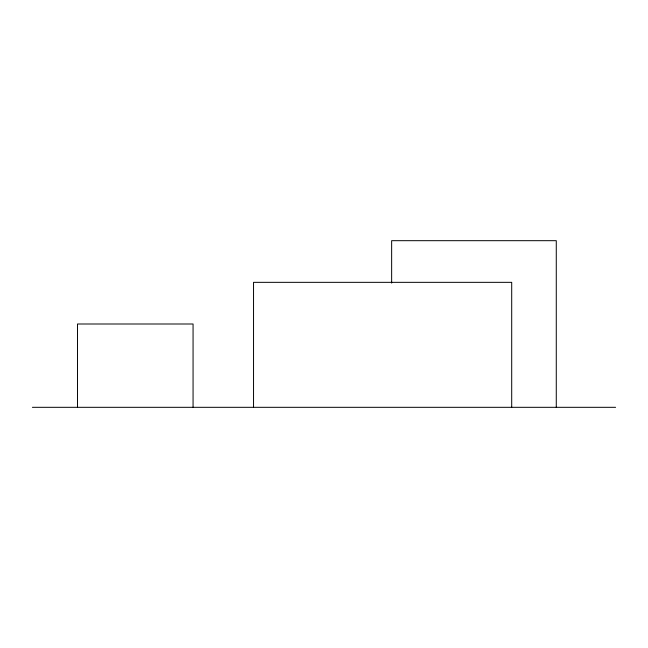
<?xml version="1.0" encoding="UTF-8"?>
<svg xmlns="http://www.w3.org/2000/svg" width="648" height="648" viewBox="0 0 648 648"><rect width="100%" height="100%" fill="white"/><g stroke="black" fill="none" stroke-linecap="round" stroke-linejoin="round"><path stroke-width="0.97" d="M32.4 407.317L615.6 407.317M556.276 407.317L556.276 240.683L391.643 240.683L391.643 283.103M511.701 407.317L511.701 282.342L253.538 282.342L253.538 407.317M193.064 407.317L193.064 324L77.501 324L77.501 407.317"/></g></svg>
